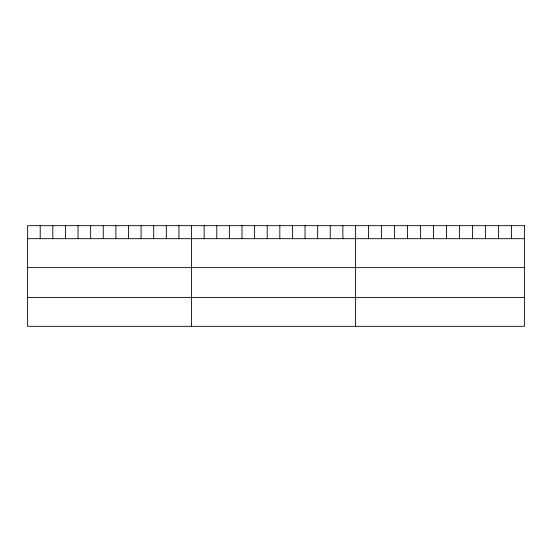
<?xml version="1.0" encoding="UTF-8"?>
<svg xmlns="http://www.w3.org/2000/svg" width="552" height="552" viewBox="0 0 552 552"><rect width="100%" height="100%" fill="white"/><g stroke="black" fill="none" stroke-linecap="round" stroke-linejoin="round"><path stroke-width="0.83" d="M27.6 238.685L524.4 238.685M27.6 267.61L524.4 267.61M27.6 297.404L524.4 297.404M511.407 225.671L511.407 238.685M498.415 225.671L498.415 238.685M485.422 225.671L485.422 238.685M472.429 225.671L472.429 238.685M459.436 225.671L459.436 238.685M446.444 225.671L446.444 238.685M433.444 225.671L433.444 238.685M420.452 225.671L420.452 238.685M407.459 225.671L407.459 238.685M394.466 225.671L394.466 238.685M381.473 225.671L381.473 238.685M368.481 225.671L368.481 238.685M355.488 225.671L355.488 326.329M342.875 225.671L342.875 238.685M330.268 225.671L330.268 238.685M317.655 225.671L317.655 238.685M305.042 225.671L305.042 238.685M292.436 225.671L292.436 238.685M279.823 225.671L279.823 238.685M267.209 225.671L267.209 238.685M254.596 225.671L254.596 238.685M241.99 225.671L241.99 238.685M229.377 225.671L229.377 238.685M216.763 225.671L216.763 238.685M204.157 225.671L204.157 238.685M191.544 225.671L191.544 326.329M178.931 225.671L178.931 238.685M166.325 225.671L166.325 238.685M153.711 225.671L153.711 238.685M141.098 225.671L141.098 238.685M128.492 225.671L128.492 238.685M115.879 225.671L115.879 238.685M103.265 225.671L103.265 238.685M90.652 225.671L90.652 238.685M78.046 225.671L78.046 238.685M65.433 225.671L65.433 238.685M52.819 225.671L52.819 238.685M40.213 225.671L40.213 238.685M524.4 225.671L27.6 225.671L27.6 326.329L524.4 326.329L524.4 225.671"/></g></svg>
